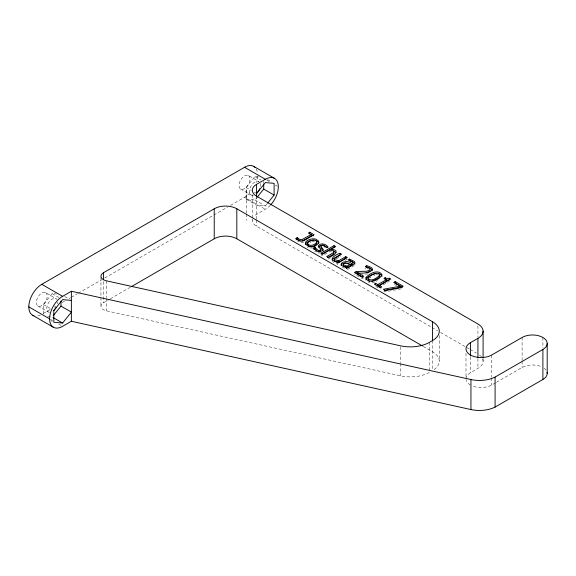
<?xml version="1.0" encoding="UTF-8"?>
<svg xmlns="http://www.w3.org/2000/svg" width="576" height="576" viewBox="0 0 576 576"><rect width="100%" height="100%" fill="white"/><g stroke="black" fill="none" stroke-linecap="round" stroke-linejoin="round"><path stroke-width="0.43" stroke-dasharray="2.88 2.16" d="M43.416 313.747L43.416 304.546L52.193 293.63L56.585 294.019M266.976 203.94L265.327 205.992L256.55 205.207L246.154 199.202L246.154 187.495L254.93 176.58L258.444 176.89M246.154 199.202L254.93 199.987L256.579 197.942M354.247 265.586L347.047 269.82L345.996 269.208M369.518 278.093L370.93 277.214M43.351 313.438L50.342 309.406M54.223 307.159L55.778 306.266M61.992 302.674L65.102 300.881M68.983 298.642L70.538 297.742M71.316 297.295L77.53 293.71M78.307 293.256L101.606 279.806M104.717 278.014L227.448 207.151M230.551 205.358L244.534 197.287A18.382 10.613 -60 0 0 251.035 191.527M429.516 342.302L429.516 372.312A27.072 15.631 0 0 1 400.694 375.862L106.43 310.838A8.532 4.925 0 0 1 103.442 302.753L109.642 299.174M110.419 298.728L130.558 287.1M270.302 205.279A18.382 10.613 -60 0 1 265.327 209.29L256.55 214.358A14.465 8.352 0 0 0 254.254 216.086M330.646 257.702L328.349 259.02L326.765 258.106M336.154 258.84L340.754 256.19M345.161 260.359L347.335 259.106M363.643 277.733L362.196 278.561L354.449 274.09M383.242 284.875L389.282 281.39M465.991 378.864A15.07 8.705 0 0 1 470.405 372.715L477.929 368.374A17.618 10.174 0 0 0 482.486 358.546M473.53 386.402A15.07 8.705 0 0 0 491.724 385.02L495.619 382.774M496.397 382.32L522.101 367.481A14.702 8.489 0 0 1 541.447 366.746M376.33 281.29L377.424 280.706M310.118 242.453L311.299 241.898M373.939 275.558L374.969 275.112M374.796 281.966L372.024 282.715L368.467 282.37M303.941 242.064L301.234 242.539L297.634 241.495M401.299 288.806L385.193 291.838L383.393 290.801M375.905 274.817L377.611 274.658M312.127 241.661L312.926 241.538A3.038 1.75 0 0 1 314.402 241.625M320.796 252.85L319.154 252.986A5.083 2.938 0 0 1 316.49 252.374L314.705 251.338M367.877 273.931L362.268 274.212M312.71 247.975L309.19 247.889M47.801 316.649L50.436 316.879M331.618 251.834L329.566 251.604L322.531 255.665L320.947 254.75M365.954 268.466L364.982 268.308M344.52 268.135L342.151 267.293M366.984 268.668L368.143 269.014M323.683 246.83L324.49 247.198M333.209 262.13L334.066 262.526M307.145 247.082L308.131 247.558M267.422 179.503L271.879 182.081M266.774 180.115L270.626 182.333M275.249 185.004L277.553 186.336M254.93 176.58L260.878 180.007M248.486 175.543A7.805 4.507 -60 0 1 245.909 187.661A7.805 4.507 -60 0 1 239.22 183.629A7.805 4.507 -60 0 1 248.486 175.543L258.883 181.548A7.805 4.507 -60 0 0 250.186 187.776A7.805 4.507 -60 0 0 253.447 195.278M246.154 187.495L251.352 190.498M254.326 192.211L255.809 193.075M240.588 189.014L250.985 195.019M254.93 199.987L265.327 205.992M244.534 197.287L265.327 209.29M394.459 284.393L396.619 285.638M336.334 263.628L337.918 264.542M375.826 286.43L380.419 289.08M252.439 219.175A14.465 8.352 0 0 0 256.55 226.174L431.323 327.074M432.101 327.528L437.537 330.667M440.647 332.46L469.382 349.049M470.16 349.502L476.374 353.088M423.238 346.421L432.554 351.799A22.975 13.262 0 0 1 433.253 370.138M64.685 296.554L68.4 298.699M52.193 293.63L58.874 297.49M45.655 292.644A7.718 4.457 -60 0 1 43.207 304.603A7.718 4.457 -60 0 1 36.526 300.744A7.718 4.457 -60 0 1 45.655 292.644L56.052 298.649M43.416 304.546L50.098 308.405M37.937 306.014L48.334 312.019M50.27 319.226L52.582 320.566M58.738 324.122L61.049 325.454M50.839 320.544L52.322 321.401M332.251 261.346L332.662 261.756M542.894 337.464L542.894 348.062M522.101 337.464L522.101 360.418M522.101 361.303L522.101 367.481M491.724 355.003L491.724 377.071M491.724 377.957L491.724 385.02M483.091 358.531L483.091 361.181M477.929 325.735L477.929 337.212M477.929 358.661L477.929 368.374M470.405 356.825L470.405 372.715M465.991 353.268L465.991 377.1M439.286 335.578L439.286 361.181M432.554 340.546L432.554 369.677M400.694 346.73L400.694 362.621M400.694 363.499L400.694 375.862M263.714 181.541L263.714 183.211M256.55 196.157L256.55 219.11M256.55 219.996L256.55 226.174M252.317 194.666L252.317 220.27M246.319 190.253L246.319 213.206M246.319 214.085L246.319 220.27M106.43 280.829L106.43 297.598M106.43 298.483L106.43 310.838M103.442 281.57L103.442 302.753M100.951 277.33L100.951 306.454M470.405 385.02A15.07 8.705 0 0 1 466.049 379.62M479.448 354.982A17.618 10.174 0 0 1 481.752 357.286M544.162 368.316A14.702 8.489 0 0 1 546.084 370.231M49.464 312.365A7.718 4.457 -60 0 1 48.334 303.106A7.718 4.457 -60 0 1 56.923 299.455M57.65 302.184A7.718 4.457 -60 0 1 57.463 303.919M256.19 168.912A18.382 10.613 -60 0 1 257.371 172.519M257.465 176.386A18.382 10.613 -60 0 1 256.061 182.556M40.442 315.036A18.382 10.613 -60 0 1 36.821 316.066M260.28 183.614A7.805 4.507 -60 0 1 260.251 186.934"/><path stroke-width="0.86" d="M379.908 275.99L378.403 278.071L371.981 281.376M365.825 279.914C367.322 276.07 372.161 274.471 375.876 273.485M370.195 270.648L369.23 271.915L366.746 272.743M305.395 244.526C306.446 241.682 309.953 240.588 312.725 240.329A5.314 3.067 0 0 1 313.927 240.365M343.426 265.277L343.505 266.27L344.974 267.142M307.735 244.195L307.642 245.527L309.823 246.787M368.28 279.209L368.237 280.642L369.526 281.39M318.377 247.27C320.314 244.267 325.008 245.318 327.247 247.464M341.05 265.19L342.288 263.909L345.514 263.138M332.078 259.934L333.814 258.358L339.934 254.83L339.934 253.303L341.518 254.218L334.346 258.71A1.721 0.994 0 0 0 334.62 259.632L338.717 260.726L345.751 256.666L347.335 257.58L337.918 263.023L336.334 262.102L337.378 261.504L337.378 263.023M53.287 315.677L60.97 306.115L60.97 301.104M71.366 300.413L62.59 299.628L53.813 310.55L53.813 322.258L62.59 323.042L71.366 312.12L60.97 306.115M256.55 193.5L265.327 182.578L274.111 183.362L274.111 195.07L267.523 203.263M257.126 197.258L263.714 189.065L263.714 184.046M321.3 246.888L320.89 247.975L323.309 251.071M33.883 315.806A18.382 10.613 -60 0 1 29.491 301.615A18.382 10.613 -60 0 1 41.796 284.321L244.534 167.27A18.382 10.613 -60 0 1 255.341 167.702M547.078 372.377A14.702 8.489 0 0 1 542.894 379.483L495.086 407.088A23.796 13.738 0 0 1 470.945 409.558L71.366 321.271L62.59 326.34A18.382 10.613 -60 0 1 49.594 318.838A18.382 10.613 -60 0 1 62.59 296.33L71.366 291.262L470.945 379.548A23.796 13.738 0 0 0 495.086 377.071L542.894 349.474A14.702 8.489 0 0 0 542.894 337.464A14.702 8.489 0 0 0 522.101 337.464L491.724 355.003A15.07 8.705 0 0 1 470.405 355.003A15.07 8.705 0 0 1 470.405 342.698L477.929 338.357A17.618 10.174 0 0 0 477.929 323.971L256.55 196.157A14.465 8.352 0 0 1 256.55 184.349L265.327 179.28A18.382 10.613 -60 0 1 278.021 183.708A18.382 10.613 -60 0 1 270.828 204.71M103.442 272.743L214.236 208.778A15.97 9.223 0 0 1 236.822 208.778L432.554 321.782A22.975 13.262 0 0 1 432.554 340.546L429.516 342.302A27.072 15.631 0 0 1 400.694 345.845L106.43 280.829A8.532 4.925 0 0 1 103.442 272.743L103.442 279.806M131.335 286.654L214.236 238.788A15.97 9.223 0 0 1 236.822 238.788L422.46 345.967M301.997 241.135L311.076 236.088L311.076 234.562L301.997 239.609L299.578 239.386L297.252 237.622L295.661 238.543C298.03 240.804 301.831 241.898 304.783 240.12L314.078 234.756L309.751 232.258L308.419 233.028L313.358 235.865M296.194 239.767L297.252 239.148L300.254 241.142M315 247.082L313.222 248.112L316.49 250.848A5.083 2.938 0 0 0 319.162 251.46L321.538 251.107L323.309 249.545L320.89 246.449L320.868 245.707C324.072 242.597 325.721 249.775 328.09 246.996C326.189 244.001 320.638 242.395 318.377 245.743L320.767 249.66C318.082 253.368 313.999 244.397 315 248.609L313.812 249.293M334.073 245.642L320.947 253.224L322.531 254.138L329.566 250.078L331.618 250.308A3.823 2.21 0 0 1 333.641 251.165L334.015 251.777L333.274 252.749L326.765 256.579L328.349 257.501C334.483 255.694 340.927 249.71 330.905 249.3L335.657 246.564L334.073 245.642L334.073 247.169L321.718 254.304M327.535 257.666L333.274 254.275L333.922 253.001M339.934 253.303C333.72 255.125 327.42 261.122 337.378 261.504M337.37 262.102L338.717 262.253L345.751 258.192L345.751 256.666M346.478 266.803L345.47 267.386L347.047 268.294L353.491 264.571L354.982 263.052L354.326 261.533L349.538 259.085C345.326 260.683 352.21 260.366 352.764 262.433L351.67 263.801C346.68 257.926 333.914 265.464 346.478 266.803L346.478 268.33M350.41 264.535C348.35 263.578 345.47 261.828 343.426 263.75L343.505 264.744L345.859 265.846L347.796 266.047L350.41 264.535L350.41 266.062L347.796 267.566L346.5 267.437M346.766 263.311L351.67 265.327L352.764 263.959M357.466 272.642C363.103 274.867 381.614 269.906 366.768 265.752C362.11 267.696 369.972 266.458 370.195 269.122L369.23 270.389L366.746 271.217L356.213 271.548L354.449 272.563L362.196 277.042L363.643 276.206L357.466 272.642L357.466 274.169L362.866 277.286M377.856 284.594L377.856 286.121L386.273 281.261L386.273 279.734L377.856 284.594L375.574 283.284L374.292 284.026L380.959 287.914M379.469 287.057L379.469 285.53L390.794 279L389.484 278.244L387.41 278.647L385.142 277.762L383.99 278.424L386.273 279.734M380.419 287.561L381.701 286.819L379.469 285.53M400.226 286.2L383.393 289.274L385.193 290.311L401.299 287.287L403.178 286.2L395.208 281.599L393.732 282.449L400.226 286.2L400.226 287.726M318.722 251.813L320.35 251.518L320.731 250.452M384.235 290.65L399.384 287.878M311.306 246.866L314.676 245.693L316.735 243.742A3.017 1.742 0 0 0 316.591 242.885M357.761 273.089L356.213 273.074L356.213 271.548M378.31 273.528L381.348 274.946L382.061 276.293M333.274 251.078L336.082 252.569M335.815 261.799L334.62 261.151A1.721 0.994 0 0 1 334.346 260.237M316.109 240.869L317.916 241.913L318.794 243.166M253.728 166.363L274.522 178.366M244.534 167.27L265.327 179.28M263.714 189.065L274.111 195.07M402.458 287.309L395.208 283.126L395.208 281.599M315 248.609L316.958 251.158M41.796 284.321L62.59 296.33M52.934 317.47L62.59 323.042M28.8 306.835L49.594 318.838M32.609 315.245L53.402 327.254M372.434 270.274L370.75 268.697L366.768 267.278L366.768 265.752M354.982 264.06L352.843 262.022L349.538 260.611L349.538 259.085M547.2 343.469L547.2 373.486M542.894 349.474L542.894 379.483M495.086 377.071L495.086 407.088M483.091 331.164L483.091 357.646M477.929 338.357L477.929 357.775M470.945 379.548L470.945 409.558M470.405 342.698L470.405 355.939M432.554 321.782L432.554 340.322M389.484 278.244L389.484 279.77L387.41 280.174L385.142 279.288L385.142 277.762M375.574 283.284L375.574 284.81M351.67 263.801L351.67 265.327M347.796 266.047L347.796 267.566M338.717 260.726L338.717 262.253M319.558 250.301L319.558 251.82M315.086 247.133L315.086 248.659M309.751 232.258L309.751 233.784M297.252 237.622L297.252 239.148M256.55 184.349L256.55 196.848M236.822 208.778L236.822 238.788M214.236 208.778L214.236 238.788M71.366 291.262L71.366 321.271M56.052 307.562A7.718 4.457 -60 0 1 53.604 310.608M259.682 188.791A7.805 4.507 -60 0 1 256.306 193.666M379.908 274.464L379.894 274.925C377.33 277.733 371.455 282.146 367.978 278.669L367.999 278.186C370.598 275.407 376.409 271.037 379.908 274.464M307.519 243.137C308.599 247.14 315.31 245.088 316.735 242.215A3.017 1.742 0 0 0 316.253 240.97L315.086 240.3A3.038 1.75 0 0 0 312.926 240.019L309.535 241.2L307.519 243.137M365.976 277.661L365.825 278.388C369.454 284.371 379.62 279.821 382.061 274.766C378.468 268.812 369.245 273.348 365.976 277.661M318.845 242.33C313.956 252.382 295.481 241.963 312.725 238.802A5.314 3.067 0 0 1 316.109 239.342L318.485 240.998L318.845 242.33"/></g></svg>
